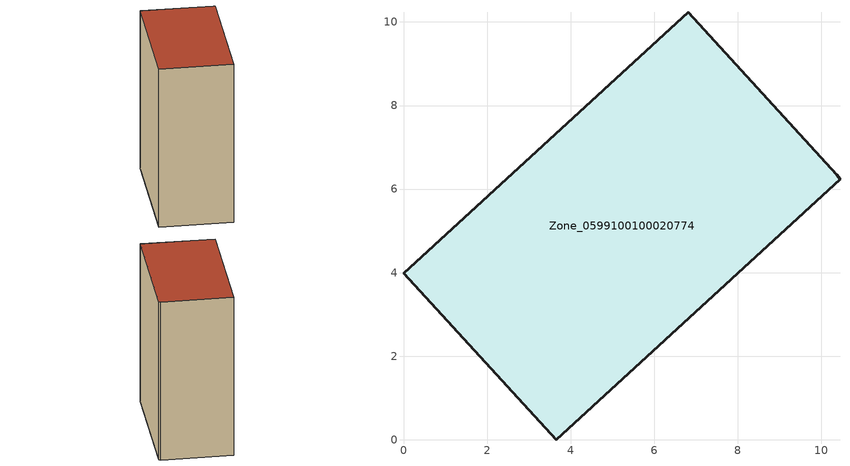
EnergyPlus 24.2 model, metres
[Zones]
Zone_0599100100020774
 floor ground (C_G): 6.82,10.23 10.37,6.35 10.45,6.24 3.65,0 0,3.98 z3.42
 wall outside (C_F): 10.37,6.35 6.82,10.23 0,3.98 3.65,0 10.45,6.24 10.37,6.35 z3.42:16.09
 roof outside (C_R): 10.45,6.24 10.37,6.35 6.82,10.23 0,3.98 3.65,0 z16.09
[BUILDING]
Pand.0599100100020774: North Axis=0; Terrain=City; Loads Convergence Tolerance Value=0.04; Temperature Convergence Tolerance Value=0.4; Solar Distribution=FullExterior; Maximum Number of Warmup Days=25; Minimum Number of Warmup Days=1
[Site:Location]
Rotterdam.The.Hague.AP_ZH_NLD Design_Conditions: Latitude=51.96; Longitude=4.45; Time Zone=1; Elevation=-4.5
[SITE:GROUNDTEMPERATURE:BUILDINGSURFACE]
18, 18, 18, 18, 18, 18, 18, 18, 18, 18, 18, 18
[MATERIAL] Thermal Absorptance=0.9; Solar Absorptance=0.7; Visible Absorptance=0.7
Name | Roughness | Thickness | Conductivity | Density | Specific Heat
G.TI.2015-2018 | MediumSmooth | 0.15 | 0.0428571 | 540 | 1210
F.TI.2015-2018 | Rough | 0.3 | 0.0666667 | 1920 | 840
R.TI.2015-2018 | MediumRough | 0.2 | 0.0333333 | 1500 | 1000
[CONSTRUCTION]
C_G: G.TI.2015-2018
C_F: F.TI.2015-2018
C_R: R.TI.2015-2018
[ZONE]
Zone_0599100100020774: Type=1; Multiplier=1; Ceiling Height=Autocalculate; Volume=Autocalculate; Floor Area=autocalculate; Part of Total Floor Area=Yes
[ZONEINFILTRATION:DESIGNFLOWRATE]
Infil_Zone_0599100100020774: Zone or ZoneList or Space or SpaceList=Zone_0599100100020774; Schedule=AlwaysOn; Design Flow Rate Calculation Method=Flow/Area; Flow Rate per Floor Area=0.0015; Constant Term Coefficient=1; Temperature Term Coefficient=0; Velocity Term Coefficient=0; Velocity Squared Term Coefficient=0
[HVACTEMPLATE:ZONE:IDEALLOADSAIRSYSTEM]
Zone_0599100100020774: Maximum Heating Supply Air Temperature=50; Minimum Cooling Supply Air Temperature=13; Maximum Heating Supply Air Humidity Ratio=0.0156; Minimum Cooling Supply Air Humidity Ratio=0.0077; Heating Limit=NoLimit; Cooling Limit=NoLimit; Dehumidification Control Type=ConstantSensibleHeatRatio; Cooling Sensible Heat Ratio=0.7; Dehumidification Setpoint=60; Humidification Control Type=None; Humidification Setpoint=30; Outdoor Air Method=None; Outdoor Air Flow Rate per Person=0.00944; Outdoor Air Flow Rate per Zone Floor Area=0; Outdoor Air Flow Rate per Zone=0; Demand Controlled Ventilation Type=None; Outdoor Air Economizer Type=NoEconomizer; Heat Recovery Type=None; Sensible Heat Recovery Effectiveness=0.7; Latent Heat Recovery Effectiveness=0.65
[ZONECONTROL:THERMOSTAT]
ThermostatControl_Zone_0599100100020774: Zone or ZoneList=Zone_0599100100020774; Control Type Schedule=DualSetpointControlType; Control 1=Thermostat_Zone_0599100100020774; Temperature Difference Between Cutout And Setpoint=0
[THERMOSTATSETPOINT:DUALSETPOINT]
Thermostat_Zone_0599100100020774: Heating Setpoint Temperature Schedule=HeatingSetpoint_Zone_0599100100020774; Cooling Setpoint Temperature Schedule=CoolingSetpoint_Zone_0599100100020774
[SCHEDULE:COMPACT]
HeatingSetpoint_Zone_0599100100020774: Through: 12/31, For: AllDays, Until: 24:00, 21
CoolingSetpoint_Zone_0599100100020774: Through: 12/31, For: AllDays, Until: 24:00, 24
DualSetpointControlType: Through: 12/31, For: AllDays, Until: 24:00, 4
AlwaysOn: Through: 12/31, For: AllDays, Until: 24:00, 1
